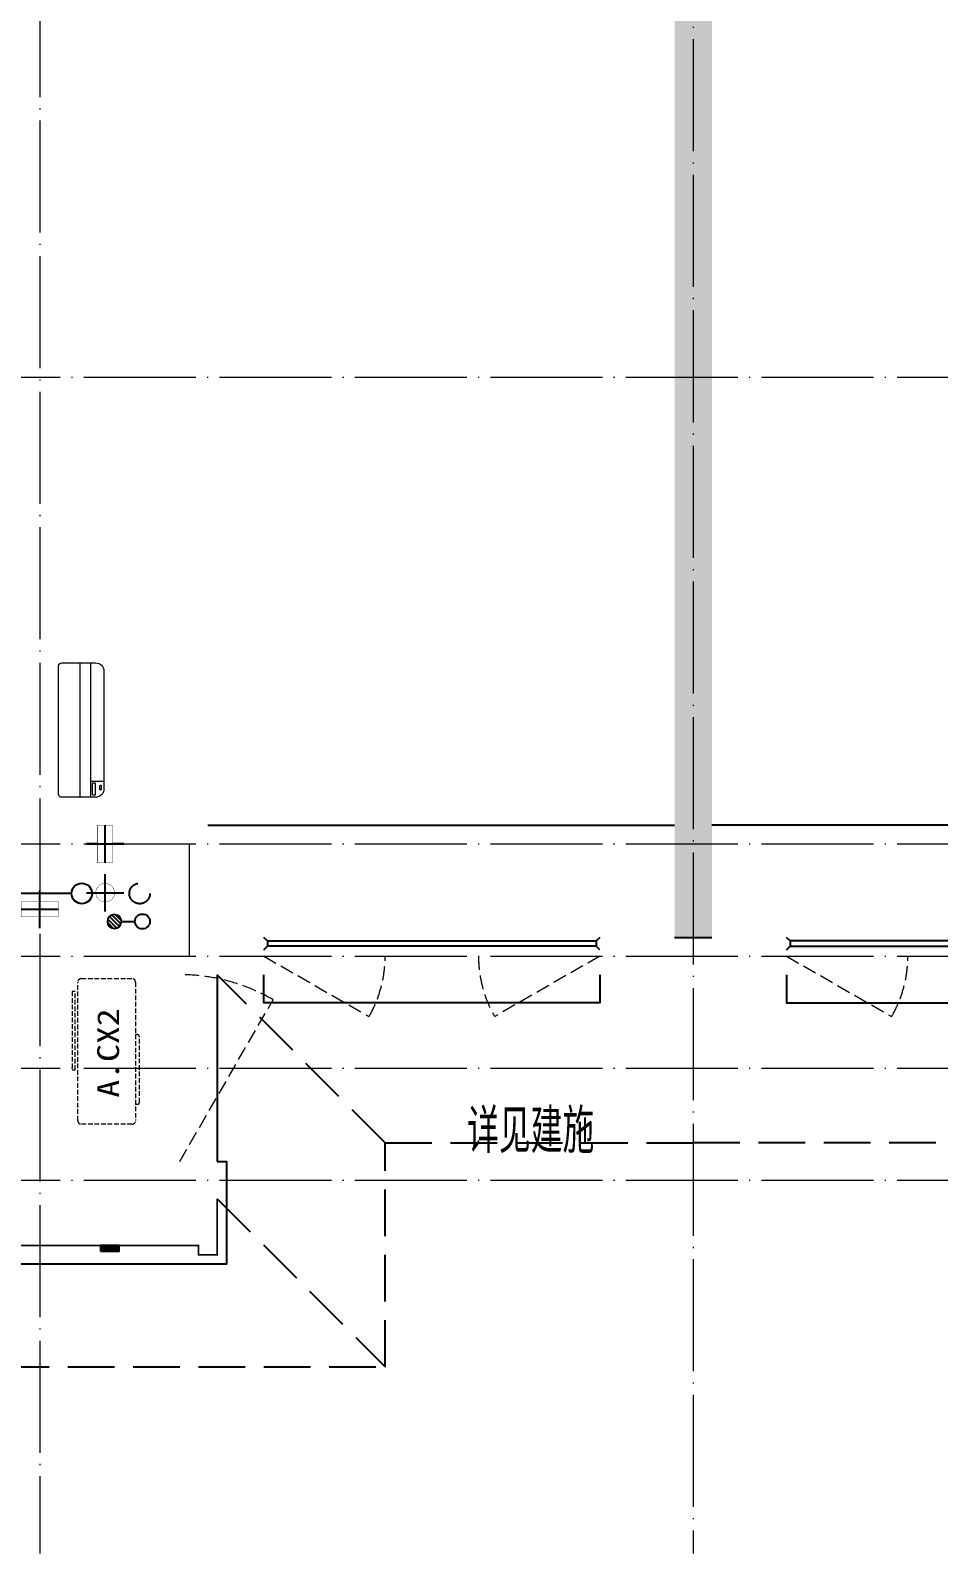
# Model space of a CAD drawing. Extents: x 27938 to 725830, y -209821 to 1628073.
# Drawn here: x 295967 to 300831, y 671157 to 679314 of the extents above; entities that cross this region are included whole.
import ezdxf

# ---------------------------------------------------------------- set-up
doc = ezdxf.new("R2010")
doc.units = 0
doc.header["$LTSCALE"] = 1000
doc.header["$MEASUREMENT"] = 0
doc.linetypes.add('DASH', pattern=[0.35, 0.25, -0.1])
doc.linetypes.add('DOTE', pattern=[2.42, 2, -0.2, 0.02, -0.2])
for name, color, linetype in [('3-栏杆1', 135, 'Continuous'), ('3.5方案汇报，与郭总、侯月琴确定户型_t8$0$2020.03.04 -1安徽标准化洋房户型(UA）_t8_t8$0$看线', 154, 'Continuous'), ('EQUIP_地漏', 7, 'Continuous'), ('PUB_TEXT', 4, 'Continuous'), ('VPIPE-凝结', 150, 'Continuous'), ('VPIPE-废水', 31, 'Continuous'), ('VPIPE-雨水', 4, 'DASH'), ('保温', 6, 'Continuous'), ('卫生间', 6, 'Continuous'), ('机电标识类', 1, 'Continuous'), ('看线', 251, 'Continuous'), ('立面', 73, 'Continuous'), ('铝合金', 144, 'Continuous')]:
    doc.layers.add(name, color=color, linetype=linetype)
for name, color, linetype, lineweight in [('DOTE', 19, 'DOTE', 9), ('WINDOW', 144, 'Continuous', 15), ('平面-空调室内机', 176, 'Continuous', 9), ('平面-空调预留孔', 173, 'Continuous', 15), ('空调', 76, 'Continuous', 13)]:
    doc.layers.add(name, color=color, linetype=linetype, lineweight=lineweight)
doc.styles.add('_TCH_AXIS', font='COMPLEX', dxfattribs={"bigfont": 'GBCBIG'})
doc.styles.add('黑体', font='')
doc.styles.get('黑体').set_extended_font_data('SimHei')

# ---------------------------------------------------------------- blocks, each defined once
blk = doc.blocks.new('ferre')
at = {"layer": '平面-空调预留孔', "linetype": 'DASH', "ltscale": 0.1}
for p, q in [((93392.7, 115403.5), (93392.7, 115393.5)), ((93402.7, 115383.5), (93755.6, 115383.5)), ((93765.6, 115393.5), (93765.6, 115403.5))]:
    blk.add_line(p, q, dxfattribs=at)
blk.add_lwpolyline([(94045.9, 115403.5), (93305.9, 115403.5, -0.414214), (93285.9, 115423.5), (93285.9, 115693.5, -0.414214), (93305.9, 115713.5), (94045.9, 115713.5, -0.414214), (94065.9, 115693.5), (94065.9, 115423.5, -0.414214)], format="xyb", close=True, dxfattribs=at)
blk.add_lwpolyline([(93996.7, 115742.6), (93576.8, 115742.6), (93576.8, 115727.5), (93996.7, 115727.5)], close=True, dxfattribs=at)
for centre, start, end in [((93402.7, 115393.5), 180, 270), ((93755.6, 115393.5), 270, 0)]:
    blk.add_arc(centre, 10, start, end, dxfattribs=at)
at = {"layer": '平面-空调预留孔', "color": 251, "linetype": 'DASH', "ltscale": 0.1, "true_color": 0x636466, "style": '黑体', "width": 1.2}
blk.add_text('A.CX2', height=117.05, dxfattribs=at).set_placement((93428.3, 115492.1))
blk = doc.blocks.new('fergve')
at = {"layer": '平面-空调预留孔', "linetype": 'DASH', "ltscale": 0.1}
blk.add_blockref('ferre', (25670, -60415.8), dxfattribs=at)
blk = doc.blocks.new('dongkong')
blk.add_wipeout([(-603756, 210771), (-603756, 210570.8), (-603836, 210570.8), (-603836, 210771)])
at = {"layer": '机电标识类', "color": 250, "linetype": 'DASH', "ltscale": 400}
for p, q in [((-603796, 210771), (-603796, 210570.8)), ((-603896, 210670.7), (-603696, 210670.7))]:
    blk.add_line(p, q, dxfattribs=at)
at = {"layer": '空调', "color": 6, "linetype": 'DASH', "const_width": 2}
blk.add_lwpolyline([(-603756, 210771), (-603756, 210570.8), (-603836, 210570.8), (-603836, 210771)], close=True, dxfattribs=at)
blk = doc.blocks.new('A$C001338C2')
for p, q in [((0, 249), (0, 22)), ((845, 304), (55, 304)), ((109, 215), (109, 304)), ((900, 22), (900, 249)), ((22, 0), (878, 0))]:
    blk.add_line(p, q)
at = {"lineweight": 5}
for p, q in [((900, 215), (0, 215)), ((900, 143), (0, 143))]:
    blk.add_line(p, q, dxfattribs=at)
for points in [[(89, 226), (22, 226, -0.414214), (17, 232), (17, 243, -0.414214), (22, 249), (89, 249, -0.414214), (95, 243), (95, 232, -0.414214)], [(73, 275), (57, 275, -0.414214), (51, 281), (51, 283, -0.414214), (57, 289), (73, 289, -0.414214), (79, 283), (79, 281, -0.414214)]]:
    blk.add_lwpolyline(points, format="xyb", close=True)
for centre, radius, start, end in [((55, 249), 55, 90, 180), ((845, 249), 55, 360, 90), ((22, 22), 22, 180, 270), ((878, 22), 22, 270, 360)]:
    blk.add_arc(centre, radius, start, end)
blk = doc.blocks.new('GGDGDGDG')
at = {"layer": '机电标识类', "color": 250, "linetype": 'DASH', "ltscale": 400}
for p, q in [((704092.5, 766289.8), (704092.5, 766489.8)), ((704192.5, 766389.8), (703992.5, 766389.8))]:
    blk.add_line(p, q, dxfattribs=at)
at = {"layer": '空调', "color": 1, "linetype": 'DASH', "const_width": 2}
blk.add_lwpolyline([(704042.5, 766389.8, 0.999999), (704142.5, 766389.8, 0.999999), (704042.5, 766389.8)], format="xyb", dxfattribs=at)
blk = doc.blocks.new('$TwtSys$00000141')
at = {"color": 1}
for p, q in [((-47, 4), (-5, 46)), ((-47, 4), (-5, 46)), ((-44, -18), (18, 44)), ((-44, -18), (18, 44)), ((-33, -33), (33, 33)), ((-33, -33), (33, 33)), ((-16, -44), (44, 16)), ((-16, -44), (44, 16)), ((6, -46), (46, -6)), ((6, -46), (46, -6))]:
    blk.add_line(p, q, dxfattribs=at)
blk.add_circle((0, 0), 47, dxfattribs=at)
blk.add_circle((0, 0), 47, dxfattribs=at)
blk = doc.blocks.new('A$C6C4C4DE5')
at = {"layer": '保温', "linetype": 'ByBlock', "ltscale": 10}
h = blk.add_hatch(dxfattribs=at)
h.set_pattern_fill('AR-HBONE', color=251, scale=55)
h.set_pattern_definition([(45, (-445516.58, -596648.81), (0, 47.4157523), [100.584, -33.528]), (135, (-445492.87, -596625.102), (3e-15, 47.4157523), [100.584, -33.528])])
edge = h.paths.add_edge_path()
edge.add_line((200, 5200), (200.1, 7800))
edge.add_line((200.1, 7800), (0.1, 7800))
edge.add_line((0.1, 7800), (0, 5200))
edge.add_line((0, 5200), (200, 5200))
h = blk.add_hatch(dxfattribs=at)
h.set_pattern_fill('AR-HBONE', color=251, scale=55)
h.set_pattern_definition([(45, (-445516.58, -596648.81), (0, 47.4157523), [100.584, -33.528]), (135, (-445492.87, -596625.102), (3e-15, 47.4157523), [100.584, -33.528])])
edge = h.paths.add_edge_path()
edge.add_line((900, 5000), (900, 5200))
edge.add_line((900, 5200), (-700, 5200))
edge.add_line((-700, 5200), (-700, 5000))
edge.add_line((-700, 5000), (900, 5000))
at = {"layer": '保温', "linetype": 'Continuous', "ltscale": 10}
h = blk.add_hatch(dxfattribs=at)
h.set_pattern_fill('HEX', color=251, scale=10, angle=90, style=0)
h.set_pattern_definition([(90, (-503782.47, -516048.461), (-16.49778, 1e-15), [9.525, -19.05]), (210, (-503782.47, -516048.461), (8.24889, -14.2874966), [9.525, -19.05]), (150, (-503782.47, -516038.936), (-8.24889, -14.2874966), [9.525, -19.05])])
edge = h.paths.add_edge_path()
edge.add_line((200, 5000), (0, 5000))
edge.add_line((0, 5000), (0.1, 0))
edge.add_line((0.1, 0), (200.1, 0))
edge.add_line((200.1, 0), (200, 5000))
at = {"layer": '保温', "color": 251, "linetype": 'ByBlock', "ltscale": 10}
for p, q in [((0, 7800), (200, 7800)), ((0, 5000), (200, 5000)), ((0, 0), (200, 0))]:
    blk.add_line(p, q, dxfattribs=at)
blk = doc.blocks.new('GDRDADWDAD')
at = {"layer": 'DOTE', "linetype": 'DOTE', "ltscale": 0.3}
for p, q in [((299516.6, 690157.2), (299516.6, 671157.2)), ((296016.6, 679557.2), (296016.6, 671157.2)), ((270116.6, 677457.2), (328916.6, 677457.2)), ((270116.6, 674957.2), (328916.6, 674957.2)), ((296816.6, 674957.2), (296816.6, 674357.2)), ((270116.6, 674357.2), (328916.6, 674357.2)), ((270116.6, 673757.2), (328916.6, 673757.2)), ((270116.6, 673157.2), (328916.6, 673157.2))]:
    blk.add_line(p, q, dxfattribs=at)
blk = doc.blocks.new('HFGHFHF')
at = {"layer": '卫生间', "color": 159, "linetype": 'DASH', "true_color": 0x22346e}
for p, q in [((297866.6, 673357.2), (296966.6, 674257.2)), ((296966.6, 673057.2), (297866.6, 672157.2))]:
    blk.add_line(p, q, dxfattribs=at)
blk.add_lwpolyline([(282616.8, 689157.2), (280916.6, 689157.2), (280916.6, 684657.2), (280916.6, 684657.2), (280916.6, 684357.2), (272916.6, 684357.2), (272916.6, 683357.2), (271116.6, 683357.2), (271116.6, 673357.2), (273766.6, 673357.2), (273766.6, 672157.2), (297866.6, 672157.2), (297866.6, 673357.2), (299516.6, 673357.2)], dxfattribs=at)

msp = doc.modelspace()

# ---------------------------------------------------------------- hatches: boundary and pattern name
at = {"layer": '立面'}
h = msp.add_hatch(dxfattribs=at)
h.set_pattern_fill('ANSI31', color=251, scale=2)
h.set_pattern_definition([(45, (-591883.731, -122788.2893), (-2.24506403, 2.24506403), [])])
h.paths.add_polyline_path([(296341.6, 672777.2), (296441.6, 672777.2), (296441.6, 672807.2), (296341.6, 672807.2)])

# ---------------------------------------------------------------- linework, layer by layer
at = {"color": 30, "const_width": 8}
msp.add_lwpolyline([(296966.6, 673057.2), (296966.6, 672757.2), (296866.6, 672757.2), (296866.6, 672807.2), (295816.6, 672807.2), (295816.6, 673057.2)], dxfattribs=at)
at = {"layer": '3-栏杆1', "color": 5}
for p, q in [((297236.8, 674439.4), (297216.6, 674457.2)), ((297216.6, 674457.2), (297236.8, 674439.4)), ((297236.8, 674410.1), (297216.6, 674390.3)), ((297216.6, 674390.3), (297236.8, 674410.1)), ((297236.8, 674439.3), (298996.3, 674439.4)), ((297236.8, 674439.4), (297236.8, 674410.1)), ((298996.3, 674410.1), (297236.8, 674410)), ((298996.3, 674439.4), (299016.6, 674457.2)), ((299016.6, 674457.2), (298996.3, 674439.4)), ((298996.3, 674439.4), (298996.3, 674410.1)), ((299016.6, 674390.3), (298996.3, 674410.1)), ((300036.8, 674439.4), (300016.6, 674457.2)), ((300016.6, 674457.2), (300036.8, 674439.4)), ((300016.6, 674390.3), (300036.8, 674410.1)), ((301796.3, 674439.3), (300036.8, 674439.4)), ((300036.8, 674439.4), (300036.8, 674410.1)), ((300036.8, 674410.1), (301796.3, 674410))]:
    msp.add_line(p, q, dxfattribs=at)
at = {"layer": '3.5方案汇报，与郭总、侯月琴确定户型_t8$0$2020.03.04 -1安徽标准化洋房户型(UA）_t8_t8$0$看线', "ltscale": 10}
for p, q in [((296916.6, 675057.2), (299416.6, 675057.2)), ((302116.6, 675057.2), (299616.6, 675057.2))]:
    msp.add_line(p, q, dxfattribs=at)
at = {"layer": 'VPIPE-凝结', "ltscale": 0.1}
msp.add_lwpolyline([(296454.2, 674542.2), (296526.6, 674542.2)], dxfattribs=at)
at = {"layer": 'VPIPE-凝结'}
msp.add_circle((296566.6, 674542.2), 40, dxfattribs=at)
at = {"layer": 'VPIPE-废水'}
msp.add_circle((296241.6, 674692.2), 55, dxfattribs=at)
at = {"layer": 'VPIPE-雨水'}
msp.add_circle((296551.6, 674692.2), 55, dxfattribs=at)
at = {"layer": 'WINDOW', "color": 250, "linetype": 'DASH', "ltscale": 0.3}
for points in [[(297216.6, 674357.2), (297779.7, 674032.5, 0.131485), (297866.6, 674357.2)], [(299016.6, 674357.2), (298453.4, 674032.5, -0.131485), (298366.6, 674357.2)], [(300016.6, 674357.2), (300579.7, 674032.5, 0.131485), (300666.6, 674357.2)], [(296766.6, 673257.2), (297266.6, 674123.2, 0.131652), (296766.6, 674257.2)]]:
    msp.add_lwpolyline(points, format="xyb", dxfattribs=at)
at = {"layer": '看线', "color": 202, "ltscale": 0.5}
for points in [[(296966.6, 674257.2), (296966.6, 673257.2)], [(299016.6, 674257.2), (299016.6, 674107.2), (297216.6, 674107.2), (297216.6, 674257.2)], [(300016.6, 674257.2), (300016.6, 674107.2), (301816.6, 674107.2), (301816.6, 674257.2)]]:
    msp.add_lwpolyline(points, dxfattribs=at)
at = {"layer": '看线', "color": 201}
msp.add_lwpolyline([(296966.6, 673257.2), (297016.6, 673257.2), (297016.6, 672707.2), (295766.6, 672707.2), (295766.6, 672907.2)], dxfattribs=at)
at = {"layer": '立面', "color": 251}
msp.add_lwpolyline([(296341.6, 672777.2), (296441.6, 672777.2), (296441.6, 672807.2), (296341.6, 672807.2)], close=True, dxfattribs=at)
at = {"layer": '铝合金', "color": 6}
msp.add_lwpolyline([(296341.6, 672777.2), (296441.6, 672777.2), (296441.6, 672807.2), (296341.6, 672807.2)], close=True, dxfattribs=at)

# ---------------------------------------------------------------- block references
at = {"xscale": -1}
for name, p in [('HFGHFHF', (599033.2, 0)), ('GGDGDGDG', (1000459.2, -91693.4))]:
    msp.add_blockref(name, p, dxfattribs=at)
msp.add_blockref('A$C6C4C4DE5', (299416.6, 674457.2))
at = {"layer": 'EQUIP_地漏', "xscale": 0.8, "yscale": -0.8, "zscale": 0.8, "rotation": 179.9999999357402}
msp.add_blockref('$TwtSys$00000141', (296416.6, 674542.2), dxfattribs=at)
at = {"layer": '平面-空调室内机', "ltscale": 0.3, "rotation": 180}
msp.add_blockref('dongkong', (-307429.4, 885628), dxfattribs=at)
at = {"layer": '平面-空调室内机', "ltscale": 0.3, "xscale": -1, "rotation": 270}
msp.add_blockref('dongkong', (85345.9, 1278403.2), dxfattribs=at)
at = {"layer": '平面-空调预留孔', "xscale": -0.800000000046565, "yscale": 0.800000000046565, "zscale": 0.800000000046565, "rotation": 269.9999997665698}
msp.add_blockref('A$C001338C2', (296116.7, 675207.2), dxfattribs=at)
at = {"layer": '平面-空调预留孔', "rotation": 90.00000000000001}
msp.add_blockref('fergve', (351517.7, 554500.4), dxfattribs=at)

# ---------------------------------------------------------------- texts
at = {"layer": 'PUB_TEXT', "style": '_TCH_AXIS'}
msp.add_text('详见建施', height=236.31, dxfattribs=at).set_placement((298306.2, 673301.9))

# ---------------------------------------------------------------- next in the draw order: linework, layer by layer
at = {"layer": 'VPIPE-凝结', "ltscale": 0.1}
msp.add_line((296186.6, 674692.2), (295846.6, 674692.2), dxfattribs=at)

# ---------------------------------------------------------------- next in the draw order: block references
at = {"layer": '平面-空调室内机', "ltscale": 0.3, "xscale": -1, "rotation": 180}
msp.add_blockref('dongkong', (900162.7, 885628), dxfattribs=at)

# ---------------------------------------------------------------- next in the draw order: block references
for name in ['GDRDADWDAD', 'HFGHFHF']:
    msp.add_blockref(name, (0, 0))

doc.saveas('drawing.dxf')
